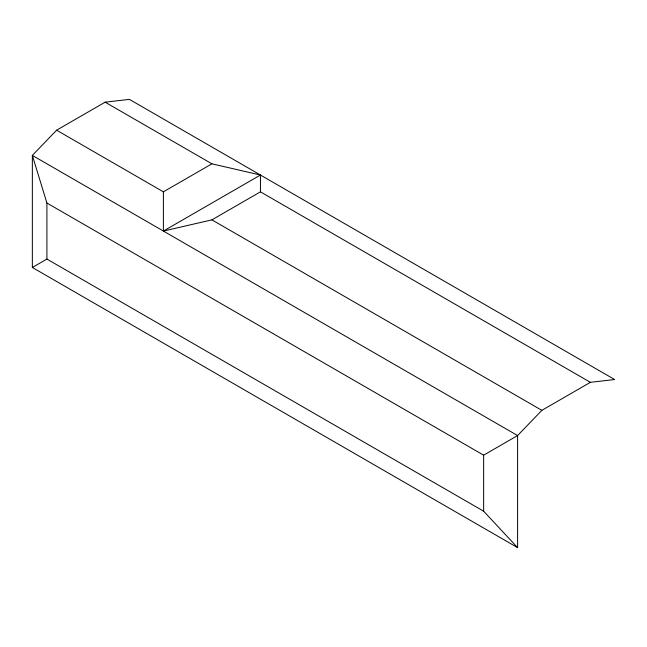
<?xml version="1.0" encoding="UTF-8"?>
<svg xmlns="http://www.w3.org/2000/svg" width="647" height="647" viewBox="0 0 647 647"><rect width="100%" height="100%" fill="white"/><g stroke="black" fill="none" stroke-linecap="round" stroke-linejoin="round"><path stroke-width="0.97" d="M56.612 130.193L32.35 155.401L32.35 267.47L517.6 547.629L517.6 435.56L541.862 410.344L590.387 382.328L614.65 379.53L129.4 99.371L105.138 102.177L56.612 130.193L163.392 191.835L211.917 163.82L260.442 175.03L260.442 191.835L590.387 382.328M32.35 267.47L46.907 259.067L46.907 203.029L32.35 155.401L517.6 435.56L483.632 455.173L483.632 511.203L517.6 547.629M163.392 191.835L163.392 231.06L260.442 175.03M163.392 231.06L211.917 219.859L260.442 191.835M105.138 102.177L211.917 163.82M211.917 219.859L541.862 410.344M46.907 203.029L483.632 455.173M46.907 259.067L483.632 511.203"/></g></svg>
